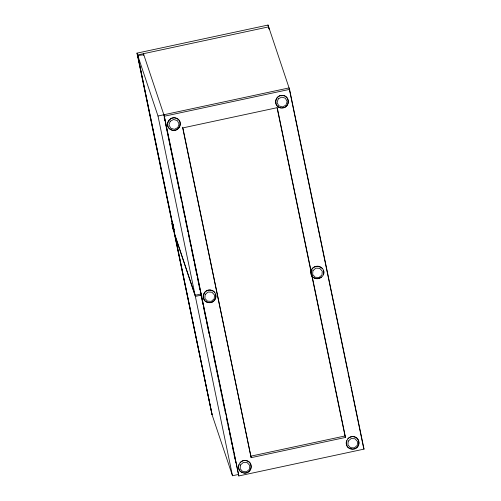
<?xml version="1.0" encoding="UTF-8"?>
<svg xmlns="http://www.w3.org/2000/svg" width="501" height="501" viewBox="0 0 501 501"><rect width="100%" height="100%" fill="white"/><g stroke="black" fill="none" stroke-linecap="round" stroke-linejoin="round"><path stroke-width="0.75" d="M281.337 107.972C273.039 107.54 274.567 94.388 282.645 95.428C290.242 95.704 289.935 107.815 282.451 107.872M243.586 472.975C251.508 474.773 254.345 461.841 246.135 460.594C238.927 458.866 235.27 470.414 242.547 472.6M323.352 274.673C326.909 265.649 311.04 262.937 310.902 272.431C310.689 282.019 326.589 279.351 323.458 270.365M353.593 449.109C360.388 448.351 360.789 437.674 353.9 436.715C347.312 435.2 343.166 445.026 349.272 448.339M238.864 464.59L238.42 466.738L238.752 468.898A6.469 6.275 -18.5 0 0 249.698 470.865C252.924 467.433 250.801 461.302 246.141 460.594A6.469 6.275 -18.5 0 0 240.035 462.705M346.629 440.705L346.185 442.853L346.517 445.02A6.469 6.275 -18.5 0 0 357.463 446.986C360.689 443.554 358.566 437.417 353.906 436.715A6.469 6.275 -18.5 0 0 347.8 438.826M172.62 225.356L136.967 53.144L268.029 25.05L289.553 89.378L364.033 449.115L238.827 475.95L163.865 114.754M136.967 53.144L137.575 54.966L268.642 26.872L269.118 29.171M173.283 227.11L137.762 55.511L143.8 54.803M137.762 55.511L158.003 116.013L289.071 87.919L347.7 371.116M143.749 55.204L143.436 53.707L164.353 116.213L289.553 89.378M173.603 228.644L174.874 234.769L195.114 295.271L200.976 294.018M238.338 474.491L232.483 475.75L212.236 415.248L175.106 235.896L195.352 296.398L201.208 295.145L200.218 292.183M250.657 456.198L345.02 435.97L345.508 437.429L251.145 457.657L182.546 127.204M210.852 290.167C202.943 288.376 200.099 301.301 208.303 302.554C216.219 304.345 219.062 291.419 210.852 290.167A6.469 6.275 -18.5 0 0 204.752 292.277L203.575 294.168L203.13 296.316L203.469 298.477A6.469 6.275 -18.5 0 0 214.409 300.443L215.58 298.552L216.025 296.404L215.693 294.244M352.472 449.103L350.312 448.714M176.721 118.368C169.532 114.735 163.514 126.521 171.104 129.797C178.293 133.429 184.312 121.643 176.721 118.368C181.074 120.227 181.481 126.703 177.536 129.22A6.469 6.275 -18.5 0 1 171.11 129.797L169.294 128.557L168.035 126.772L167.484 124.655A6.469 6.275 -18.5 0 1 176.721 118.368M210.852 290.167L212.931 290.924L214.616 292.34M322.381 268.461L320.703 267.046L318.617 266.288A6.469 6.275 -18.5 0 0 312.518 268.398L311.346 270.289L310.902 272.438L311.234 274.592A6.469 6.275 -18.5 0 0 321.655 277.084M172.739 225.675L173.177 227.404M363.544 447.656L364.033 449.115M164.121 117.81L165.105 120.754M173.622 227.817L173.734 228.174L173.565 227.185M275.556 102.273L276.114 104.39L277.372 106.174L279.189 107.414A6.469 6.275 -18.5 0 0 285.608 106.845C289.559 104.321 289.152 97.845 284.793 95.985A6.469 6.275 -18.5 0 0 275.556 102.267M173.722 228.525L174.11 229.89L173.478 226.771M173.29 225.913L173.014 224.861L173.058 225.174M172.688 227.285C173.54 230.729 171.837 222.738 172.419 226.007M172.82 225.738L173.102 227.467M173.384 226.333L172.638 223.145L172.989 225.149M173.459 227.122L173.114 225.475M172.595 226.865L173.34 230.053L171.906 223.327L172.501 226.427M173.014 227.072L172.826 226.208M173.396 226.145L173.584 227.028M173.164 226.001L173.352 226.884M172.394 226.164L172.582 227.053M348.013 372.65L350.713 385.657M351.026 387.192L363.388 446.892M268.029 25.05L268.668 28.112M311.296 272.168L277.241 107.671L182.871 127.899L251.145 457.657M311.772 274.467L345.508 437.429M277.072 107.746L345.02 435.97M164.353 116.213L238.827 475.95M164.616 119.294L164.935 120.829M165.725 124.655L166.363 127.717M166.676 129.252L168.424 137.675M168.737 139.209L169.376 142.271M169.689 143.806L171.436 152.229M171.755 153.763L172.388 156.826M172.701 158.36L174.448 166.783M174.768 168.317L175.4 171.38M175.719 172.914L177.46 181.337M177.78 182.871L178.412 185.934M178.732 187.462L180.473 195.891M180.792 197.419L181.425 200.488M182.22 204.314L183.485 210.445M183.804 211.973L184.913 217.334M185.232 218.868L186.497 224.999M186.817 226.527L187.925 231.888M188.244 233.422L189.516 239.547M189.829 241.081L190.937 246.442M191.257 247.976L193.956 260.996M194.269 262.53L196.968 275.55M197.281 277.084L198.396 282.445M198.709 283.973L199.98 290.104M200.294 291.632L201.408 296.999M201.721 298.527L202.993 304.658M203.312 306.186L204.421 311.547M204.734 313.081L206.005 319.212M206.324 320.74L207.433 326.101M207.752 327.635L209.017 333.76M210.764 342.189L212.505 350.612M213.777 356.743L215.518 365.166M215.837 366.701L216.47 369.763M216.789 371.291L218.53 379.72M218.849 381.248L219.482 384.317M219.801 385.845L221.548 394.274M221.862 395.803L222.5 398.871M222.813 400.399L224.561 408.829M224.874 410.357L225.513 413.419M226.302 417.252L227.573 423.376M227.886 424.911L229.001 430.271M229.314 431.806L230.585 437.93M230.905 439.465L232.013 444.825M232.326 446.36L233.598 452.484M233.917 454.019L235.025 459.379M235.345 460.914L235.658 462.442M158.003 116.013L195.114 295.271M195.352 296.398L232.483 475.75M137.575 54.966L172.757 224.88M173.546 228.706L212.055 414.696L173.415 229.182M205.153 294.563L204.884 298.339L207.433 301.145L211.303 301.333L214.221 298.796L214.491 295.02L211.942 292.215L208.072 292.027L205.153 294.563M240.436 464.991L240.173 468.767L242.716 471.573L246.586 471.76L249.504 469.224L249.774 465.448L247.225 462.642L243.354 462.454L240.436 464.991M312.918 270.684L312.655 274.46L315.198 277.266L319.068 277.454L321.993 274.917L322.256 271.141L319.707 268.336L315.843 268.148L312.918 270.684M348.201 441.112L347.938 444.888L350.487 447.694L354.351 447.881L357.276 445.345L357.539 441.569L354.99 438.763L351.126 438.569L348.201 441.112M170.19 121.242L168.969 124.855L170.709 128.2L174.392 129.327L177.855 127.567L179.07 123.954L177.329 120.603L173.653 119.482L170.19 121.242M278.262 98.86L277.047 102.473L278.788 105.817L282.464 106.945L285.927 105.185L287.148 101.571L285.407 98.221L281.731 97.1L278.262 98.86"/></g></svg>
